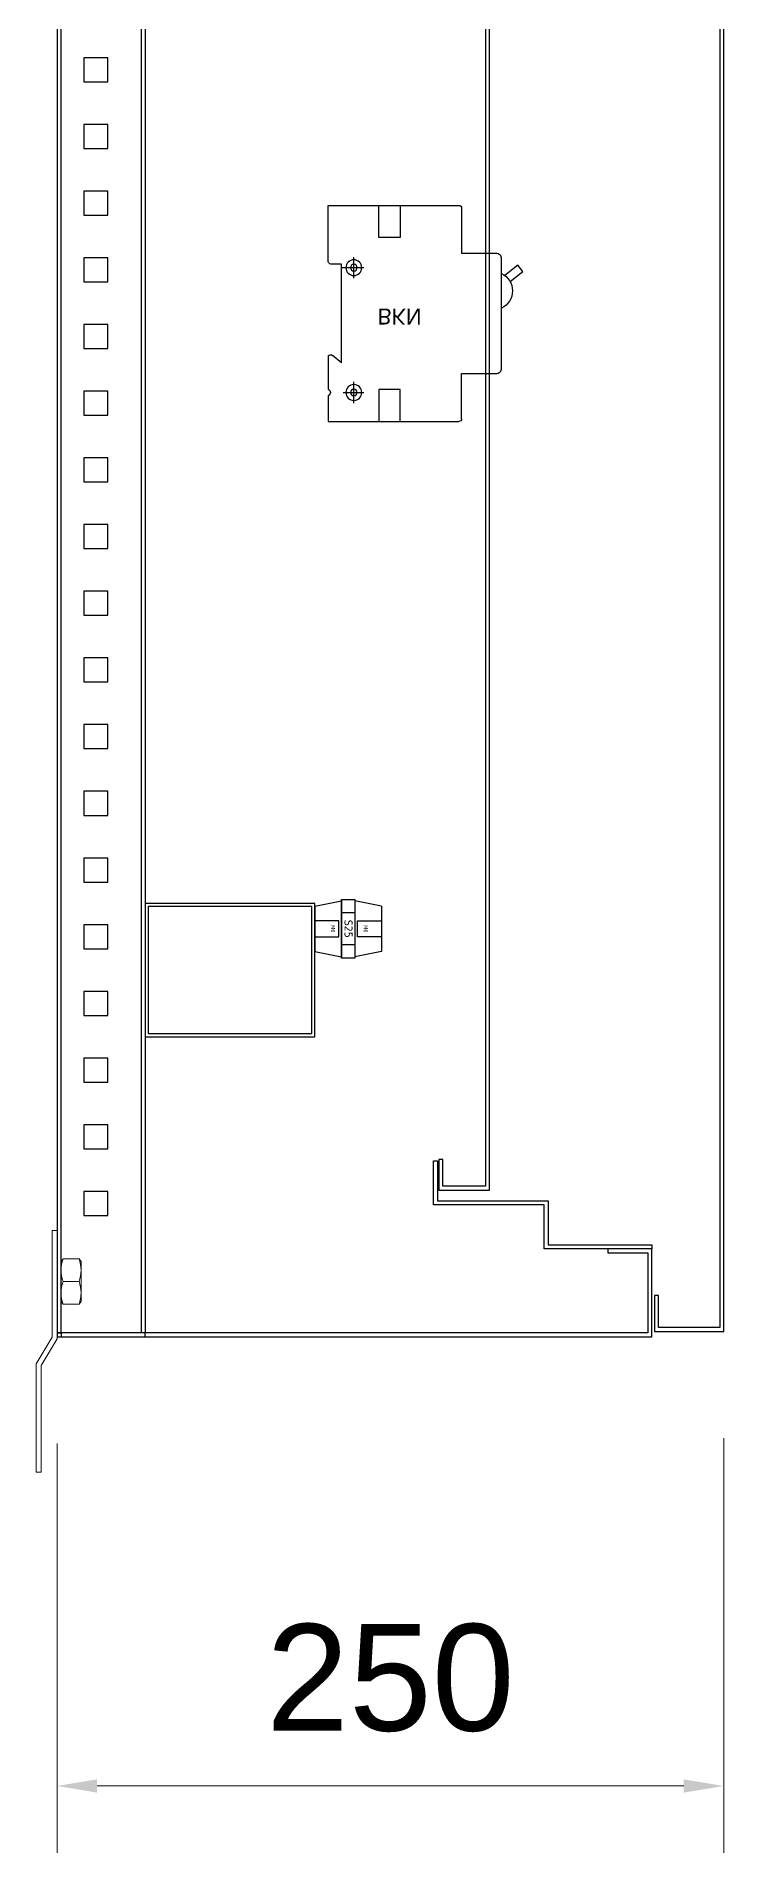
# Model space of a CAD drawing. Header units: millimetres. Extents: x 0 to 4783, y 0 to 3382.
# Drawn here: x 3307 to 3565, y 1280 to 1961 of the extents above; entities that cross this region are included whole.
import ezdxf

# ---------------------------------------------------------------- set-up
doc = ezdxf.new("R2010")
doc.units = ezdxf.units.MM
doc.layers.add('0 TĂNG CỨNG', color=7, linetype='Continuous', lineweight=15)
doc.layers.add('DIM', color=253, linetype='Continuous')
doc.styles.add('Arial', font='arial.ttf')
doc.dimstyles.new('Thiện Dim-40', dxfattribs={"dimtxt": 40, "dimasz": 15, "dimexe": 25, "dimexo": 40, "dimgap": 20, "dimtad": 1, "dimdec": 0, "dimtxsty": 'Arial', "dimcen": 15, "dimclrd": 5, "dimclre": 5, "dimclrt": 3, "dimazin": 3, "dimtfac": 1, "dimtdec": 0, "dimtmove": 0, "dimatfit": 3, "dimldrblk": 'OBLIQUE', "dimlwd": 9, "dimlwe": 9})

# ---------------------------------------------------------------- blocks, each defined once
blk = doc.blocks.new('eku10')
at = {"color": 5}
blk.add_line((53937.85, -17418.72), (53931.85, -17418.72), dxfattribs=at)
blk.add_lwpolyline([(53937.85, -17401.72), (53938.6, -17402.72), (53938.6, -17417.72), (53937.85, -17418.72, 0.176471), (53937.85, -17410.22, 0.176471), (53937.85, -17401.72), (53931.85, -17401.72), (53931.1, -17402.72), (53931.1, -17417.72), (53931.85, -17418.72, -0.176471), (53931.85, -17410.22), (53937.85, -17410.22)], format="xyb", dxfattribs=at)
blk.add_arc((53943.52, -17405.97), 12.42, 159.98404, 200.01596, dxfattribs=at)
blk = doc.blocks.new('EKU 10')
at = {"layer": '0 TĂNG CỨNG'}
blk.add_blockref('eku10', (-53934.85, 17418.72), dxfattribs=at)
blk = doc.blocks.new('*D3')
at = {"layer": 'Defpoints', "color": 0, "transparency": 16777216}
for p in [(3315.01, 1473.6), (3565.01, 1475.6), (3565.01, 1305.27)]:
    blk.add_point(p, dxfattribs=at)
at = {"layer": 'DIM', "color": 5, "lineweight": 9, "transparency": 16777216}
for p, q in [((3315.01, 1433.6), (3315.01, 1280.27)), ((3565.01, 1435.6), (3565.01, 1280.27)), ((3330.01, 1305.27), (3550.01, 1305.27))]:
    blk.add_line(p, q, dxfattribs=at)
at = {"layer": 'DIM', "color": 5, "transparency": 16777216}
for points in [[(3330.01, 1307.77), (3330.01, 1302.77), (3315.01, 1305.27)], [(3550.01, 1307.77), (3550.01, 1302.77), (3565.01, 1305.27)]]:
    blk.add_solid(points, dxfattribs=at)
at = {"layer": 'DIM', "color": 3, "transparency": 16777216, "insert": (3440.01, 1345.7), "char_height": 40, "attachment_point": 5, "style": 'Arial'}
blk.add_mtext('250', dxfattribs=at)
blk = doc.blocks.new('_Oblique')
at = {"color": 0, "linetype": 'ByBlock', "lineweight": -2}
blk.add_line((-0.5, -0.5), (0.5, 0.5), dxfattribs=at)
blk = doc.blocks.new('*U11826')
at = {"color": 1}
for p, q in [((-15, 20.53), (-15, -1.47)), ((-15, 20.53), (-10, 20.53)), ((-15, -1.47), (-15, 20.53)), ((-10, 20.53), (-10, -1.47)), ((-25, 18.03), (-15, 20.03)), ((-25, 18.03), (-25, 1.03)), ((-15, 20.03), (-15, -0.97)), ((-10, 15.53), (-15, 15.53)), ((0, 18.03), (-10, 20.03)), ((0, 18.03), (0, 1.03)), ((-25, 1.03), (-15, -0.97)), ((-10, 3.53), (-15, 3.53)), ((0, 1.03), (-10, -0.97)), ((-10, -1.47), (-15, -1.47))]:
    blk.add_line(p, q, dxfattribs=at)
for points in [[(-25, 12.53), (-25, 6.53), (-16, 6.53), (-16, 12.53)], [(0, 12.53), (0, 6.53), (-9, 6.53), (-9, 12.53)]]:
    blk.add_lwpolyline(points, close=True, dxfattribs=at)
at = {"color": 1, "width": 30.0978, "attachment_point": 5, "rotation": 270}
for s, insert, char_height in [('{\\fTahoma|b0|i0|c0|p34;M6}', (-18.24, 9.53), 1.5), ('{\\fTahoma|b0|i0|c0|p34;S25}', (-12.42, 9.53), 3), ('{\\fTahoma|b0|i0|c0|p34;M6}', (-5.95, 9.53), 1.5)]:
    blk.add_mtext(s, dxfattribs=dict(at, insert=insert, char_height=char_height))
blk = doc.blocks.new('HCC BKN')
for p, q in [((0, -9.75), (0, 0)), ((0, 0), (49, 0)), ((50, -1), (50, -18)), ((0, -24.57), (0, -12.07)), ((5.58, -10.89), (13.4, -10.89)), ((9.58, -6.9), (9.58, -14.88)), ((5, -21.97), (1.56, -24.79)), ((5, -21.97), (5, -59.03)), ((9.57, -53.68), (9.57, -61.66)), ((68.18, -52.48), (72.99, -56.28)), ((0, -60.03), (0, -81)), ((5, -59.03), (1, -59.03)), ((5.27, -57.67), (13.39, -57.67)), ((71.14, -58.62), (66.18, -54.78)), ((72.99, -56.28), (71.14, -58.62)), ((50, -80), (50, -63.01)), ((0, -81), (49, -81))]:
    blk.add_line(p, q)
at = {"color": 1}
for points in [[(19, 0), (27, 0), (27, -12), (19, -12)], [(19, -81), (27, -81), (27, -69), (19, -69)]]:
    blk.add_lwpolyline(points, close=True, dxfattribs=at)
at = {"color": 7}
blk.add_lwpolyline([(50, -18), (63, -18, -0.414214), (65, -20), (65, -61, -0.414214), (63, -63), (50, -63)], format="xyb", dxfattribs=at)
for centre, radius in [((9.58, -10.89), 2.97), ((9.58, -10.89), 1.26), ((9.57, -57.67), 2.97), ((9.57, -57.67), 1.26)]:
    blk.add_circle(centre, radius)
for centre, radius, start, end in [((49, -1), 1, 0, 90), ((-0.46, -10.91), 1.25, 291.76462, 68.23538), ((0.91, -23.74), 1.23, 222.13408, 301.74065), ((61.84, -49), 7.23, 295.90273, 64.09727), ((1, -60.03), 1, 90, 180), ((49, -80), 1, 270, 0)]:
    blk.add_arc(centre, radius, start, end)
at = {"color": 1, "insert": (18.45, -36.36), "char_height": 6, "attachment_point": 1}
blk.add_mtext('\\A1;BKN ', dxfattribs=at)

msp = doc.modelspace()

# ---------------------------------------------------------------- linework, layer by layer
at = {"color": 8}
for p, q in [((3346.51, 2672.1), (3346.51, 1475.1)), ((3348.01, 2672.1), (3348.01, 1475.1))]:
    msp.add_line(p, q, dxfattribs=at)
msp.add_lwpolyline([(3315.01, 1475.1), (3316.51, 1475.1), (3316.51, 2672.1), (3315.01, 2672.1)], close=True)
at = {"color": 7}
for points in [[(3540.51, 2660.1), (3540.51, 2672.1), (3563.51, 2672.1), (3563.51, 1477.1), (3540.51, 1477.1), (3540.51, 1489.1), (3539.01, 1489.1), (3539.01, 1475.6), (3565.01, 1475.6), (3565.01, 2673.6), (3539.01, 2673.6), (3539.01, 2660.1)], [(3521.51, 1505.1), (3536.51, 1505.1), (3536.51, 1475.1), (3316.51, 1475.1), (3316.51, 1473.6), (3348.01, 1473.6), (3348.01, 1475.1), (3346.51, 1475.1), (3346.51, 1475.1), (3315.01, 1475.1), (3315.01, 1473.6), (3538.01, 1473.6), (3538.01, 1506.6), (3521.51, 1506.6)]]:
    msp.add_lwpolyline(points, close=True, dxfattribs=at)
at = {"color": 6}
msp.add_lwpolyline([(3459.71, 2608.1), (3459.71, 2618.1), (3475.71, 2618.1), (3475.71, 1530.1), (3459.71, 1530.1), (3459.71, 1540.1), (3458.21, 1540.1), (3458.21, 1528.6), (3477.21, 1528.6), (3477.21, 2619.6), (3458.21, 2619.6), (3458.21, 2608.1)], close=True, dxfattribs=at)
at = {"color": 2, "ltscale": 3}
for points in [[(3325.01, 1944.1), (3334.01, 1944.1), (3334.01, 1953.1), (3325.01, 1953.1)], [(3325.01, 1919.1), (3334.01, 1919.1), (3334.01, 1928.1), (3325.01, 1928.1)], [(3325.01, 1894.1), (3334.01, 1894.1), (3334.01, 1903.1), (3325.01, 1903.1)], [(3325.01, 1869.1), (3334.01, 1869.1), (3334.01, 1878.1), (3325.01, 1878.1)], [(3325.01, 1844.1), (3334.01, 1844.1), (3334.01, 1853.1), (3325.01, 1853.1)], [(3325.01, 1819.1), (3334.01, 1819.1), (3334.01, 1828.1), (3325.01, 1828.1)], [(3325.01, 1794.1), (3334.01, 1794.1), (3334.01, 1803.1), (3325.01, 1803.1)], [(3325.01, 1769.1), (3334.01, 1769.1), (3334.01, 1778.1), (3325.01, 1778.1)], [(3325.01, 1744.1), (3334.01, 1744.1), (3334.01, 1753.1), (3325.01, 1753.1)], [(3325.01, 1719.1), (3334.01, 1719.1), (3334.01, 1728.1), (3325.01, 1728.1)], [(3325.01, 1694.1), (3334.01, 1694.1), (3334.01, 1703.1), (3325.01, 1703.1)], [(3325.01, 1669.1), (3334.01, 1669.1), (3334.01, 1678.1), (3325.01, 1678.1)], [(3325.01, 1644.1), (3334.01, 1644.1), (3334.01, 1653.1), (3325.01, 1653.1)], [(3325.01, 1619.1), (3334.01, 1619.1), (3334.01, 1628.1), (3325.01, 1628.1)], [(3325.01, 1594.1), (3334.01, 1594.1), (3334.01, 1603.1), (3325.01, 1603.1)], [(3325.01, 1569.1), (3334.01, 1569.1), (3334.01, 1578.1), (3325.01, 1578.1)], [(3325.01, 1544.1), (3334.01, 1544.1), (3334.01, 1553.1), (3325.01, 1553.1)], [(3325.01, 1519.1), (3334.01, 1519.1), (3334.01, 1528.1), (3325.01, 1528.1)]]:
    msp.add_lwpolyline(points, close=True, dxfattribs=at)
at = {"color": 8}
for points in [[(3411.71, 1636.07), (3348.01, 1636.07), (3348.01, 1586.1), (3411.71, 1586.1)], [(3410.51, 1634.87), (3349.21, 1634.87), (3349.21, 1587.3), (3410.51, 1587.3)]]:
    msp.add_lwpolyline(points, close=True, dxfattribs=at)
at = {"color": 3}
msp.add_lwpolyline([(3538.01, 1506.6), (3497.71, 1506.6), (3497.71, 1523.1), (3456.21, 1523.1), (3456.21, 1539.6), (3457.71, 1539.6), (3457.71, 1524.6), (3499.21, 1524.6), (3499.21, 1508.1), (3538.01, 1508.1)], close=True, dxfattribs=at)
at = {"layer": '0 TĂNG CỨNG'}
msp.add_lwpolyline([(3309.01, 1422.85), (3307.21, 1422.85), (3307.21, 1463.48), (3313.21, 1473.48), (3313.21, 1513.48), (3315.01, 1513.48), (3315.01, 1472.85), (3309.01, 1462.85)], close=True, dxfattribs=at)

# ---------------------------------------------------------------- block references
at = {"color": 7, "xscale": -1, "rotation": 180}
msp.add_blockref('HCC BKN', (3416.71, 1816.72), dxfattribs=at)
msp.add_blockref('*U11826', (3436.71, 1617.05))
at = {"xscale": -1, "rotation": 180}
msp.add_blockref('EKU 10', (3320.26, 1502.85), dxfattribs=at)

# ---------------------------------------------------------------- dimensions: what is measured, and where the dimension line sits
at = {"layer": 'DIM'}
dim = msp.add_linear_dim(base=(3565.01, 1305.27), p1=(3315.01, 1473.6), p2=(3565.01, 1475.6), dimstyle='Thiện Dim-40', dxfattribs=at)
dim.commit()
dim.dimension.update_dxf_attribs({"geometry": '*D3', "text_midpoint": (3440.01, 1345.7)})

doc.saveas('drawing.dxf')
